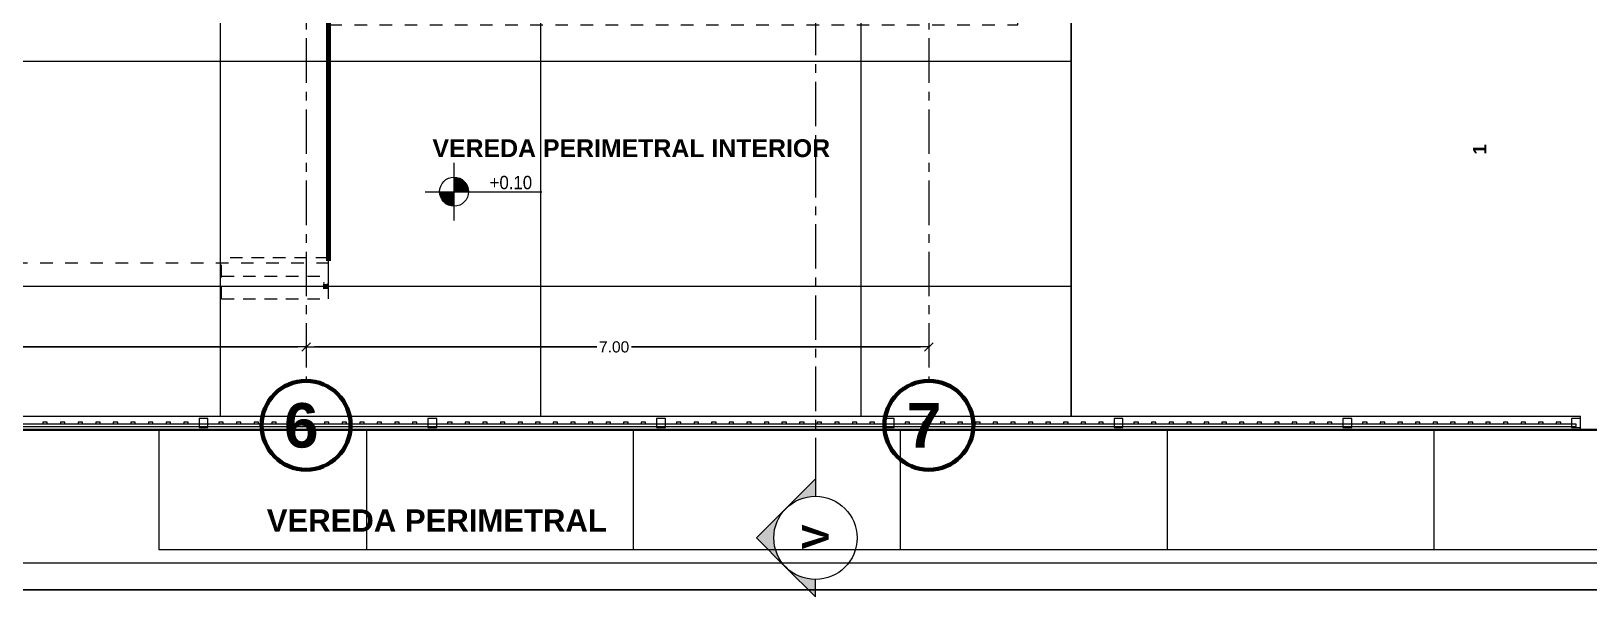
# Model space of a CAD drawing. Header units: inches. Extents: x -38 to 5698, y -33 to 92.
# Drawn here: x 41.23 to 58.74, y -0.38 to 5.98 of the extents above; entities that cross this region are included whole.
import ezdxf

# ---------------------------------------------------------------- set-up
doc = ezdxf.new("R2010")
doc.units = ezdxf.units.IN
doc.header["$MEASUREMENT"] = 0
doc.set_wipeout_variables(frame=1)
doc.header["$PDMODE"] = 1
for name, pattern in [('Línea Oculta', [0.195611, 0.141111, -0.0545]), ('Punto & Raya', [0.65, 0.5, -0.075, 0, -0.075]), ('Rayas', [0.282222, 0.141111, -0.141111]), ('Wipeout_Contour', [1, 0, -1])]:
    doc.linetypes.add(name, pattern=pattern)
for name, color, linetype in [('02 _ ARQ _ ALB _ Cotas Ejes', 7, 'Continuous'), ('02 _ ARQ _ ALB _ Ejes Generales', 7, 'Continuous'), ('08 _ STR _ EXT _ 07 Losa Aligerada', 7, 'Continuous'), ('08 _ STR _ EXT _ 08 Placas Inclinadas', 7, 'Continuous'), ('08 _ STR _ EXT _ 10 Vereda Exterior', 7, 'Continuous'), ('08 _ STR _ EXT _ Cerco Perimetrico', 7, 'Continuous'), ('08 _ STR _ EXT _ Estacionamiento-Pavimento', 7, 'Continuous'), ('08 _ STR _ EXT _ Pista exterior', 7, 'Continuous'), ('Dibujo 2D - General', 7, 'Continuous'), ('Estructura Compleja - Cubiertas', 7, 'Continuous'), ('Interior - Equipamiento', 7, 'Continuous'), ('Marcador - Secciones', 251, 'Continuous'), ('Notas - Textos', 7, 'Continuous')]:
    doc.layers.add(name, color=color, linetype=linetype)
doc.styles.add('Estilo_Generado_1', font='swisseb.ttf')
doc.styles.add('Estilo_Generado_4', font='swisse.ttf')
doc.styles.add('Estilo_Generado_8', font='arialbd.ttf')
doc.dimstyles.new('Estilo_Generado__1', dxfattribs={"dimtxt": 0.125, "dimasz": 0.095, "dimexe": 0.18, "dimexo": 0.3, "dimgap": 0, "dimtad": 0, "dimtih": 1, "dimtoh": 1, "dimzin": 0, "dimdsep": 46, "dimtxsty": 'Estilo_Generado_4', "dimblk": 'ARROWHEAD_6', "dimblk1": 'ARROWHEAD_6', "dimblk2": 'ARROWHEAD_6', "dimcen": 0.09, "dimse1": 1, "dimse2": 1, "dimclrd": 144, "dimclre": 144, "dimclrt": 7, "dimadec": 0, "dimazin": 0, "dimtfac": 1, "dimtdec": 4, "dimtmove": 0, "dimatfit": 3, "dimfxl": 1, "dimtolj": 1, "dimtzin": 0, "dimarcsym": 0})

# ---------------------------------------------------------------- blocks, each defined once
blk = doc.blocks.new('ARROWHEAD_6')
at = {"color": 0, "linetype": 'Continuous', "lineweight": 0}
for p, q in [((0, 0), (-1, 0)), ((-0.5, -0.5), (0.5, 0.5))]:
    blk.add_line(p, q, dxfattribs=at)
blk = doc.blocks.new('*D15')
at = {"layer": '02 _ ARQ _ ALB _ Cotas Ejes', "color": 144, "linetype": 'Continuous', "lineweight": -2, "transparency": 16777216}
for p, q in [((37.415, 2.431), (40.589, 2.431)), ((44.225, 2.431), (40.976, 2.431))]:
    blk.add_line(p, q, dxfattribs=at)
at = {"layer": 'Defpoints', "color": 0, "linetype": 'Continuous', "lineweight": 40, "transparency": 16777216}
for p in [(37.32, 7.45), (44.32, 2.746), (44.32, 2.431)]:
    blk.add_point(p, dxfattribs=at)
at = {"layer": '02 _ ARQ _ ALB _ Cotas Ejes', "color": 144, "linetype": 'Continuous', "lineweight": -2, "transparency": 16777216, "xscale": 0.095, "yscale": 0.095, "zscale": 0.095, "rotation": 180}
blk.add_blockref('ARROWHEAD_6', (37.32, 2.431), dxfattribs=at)
at = {"layer": '02 _ ARQ _ ALB _ Cotas Ejes', "color": 144, "linetype": 'Continuous', "lineweight": -2, "transparency": 16777216, "xscale": 0.095, "yscale": 0.095, "zscale": 0.095}
blk.add_blockref('ARROWHEAD_6', (44.32, 2.431), dxfattribs=at)
at = {"layer": '02 _ ARQ _ ALB _ Cotas Ejes', "color": 7, "linetype": 'Continuous', "lineweight": 13, "transparency": 16777216, "insert": (40.782, 2.431), "char_height": 0.125, "attachment_point": 5, "style": 'Estilo_Generado_4'}
blk.add_mtext('\\A1;7.00', dxfattribs=at)
blk = doc.blocks.new('*D16')
at = {"layer": '02 _ ARQ _ ALB _ Cotas Ejes', "color": 144, "linetype": 'Continuous', "lineweight": -2, "transparency": 16777216}
for p, q in [((44.415, 2.431), (47.589, 2.431)), ((51.225, 2.431), (47.976, 2.431))]:
    blk.add_line(p, q, dxfattribs=at)
at = {"layer": 'Defpoints', "color": 0, "linetype": 'Continuous', "lineweight": 40, "transparency": 16777216}
for p in [(51.32, 7.45), (44.32, 2.746), (51.32, 2.431)]:
    blk.add_point(p, dxfattribs=at)
at = {"layer": '02 _ ARQ _ ALB _ Cotas Ejes', "color": 144, "linetype": 'Continuous', "lineweight": -2, "transparency": 16777216, "xscale": 0.095, "yscale": 0.095, "zscale": 0.095, "rotation": 180}
blk.add_blockref('ARROWHEAD_6', (44.32, 2.431), dxfattribs=at)
at = {"layer": '02 _ ARQ _ ALB _ Cotas Ejes', "color": 144, "linetype": 'Continuous', "lineweight": -2, "transparency": 16777216, "xscale": 0.095, "yscale": 0.095, "zscale": 0.095}
blk.add_blockref('ARROWHEAD_6', (51.32, 2.431), dxfattribs=at)
at = {"layer": '02 _ ARQ _ ALB _ Cotas Ejes', "color": 7, "linetype": 'Continuous', "lineweight": 13, "transparency": 16777216, "insert": (47.782, 2.431), "char_height": 0.125, "attachment_point": 5, "style": 'Estilo_Generado_4'}
blk.add_mtext('\\A1;7.00', dxfattribs=at)

msp = doc.modelspace()

# ---------------------------------------------------------------- hatches: boundary and pattern name
at = {"linetype": 'Continuous', "lineweight": 13, "true_color": 0x636466}
for points in [[(45.983, 4.176), (46.146, 4.176), (46.133, 4.238), (46.098, 4.291), (46.045, 4.326), (45.983, 4.338)], [(45.983, 4.176), (45.821, 4.176), (45.833, 4.114), (45.868, 4.061), (45.921, 4.026), (45.983, 4.013)]]:
    msp.add_hatch(color=251, dxfattribs=at).paths.add_polyline_path(points)
at = {"layer": '08 _ STR _ EXT _ 10 Vereda Exterior', "linetype": 'Continuous', "lineweight": 13}
h = msp.add_hatch(dxfattribs=at)
h.set_pattern_fill('RETÍCULA_100X100_0002', color=251, style=0, pattern_type=2)
h.set_pattern_definition([(360, (3.7574, 18.3027), (0, 2.53199), []), (90, (3.7574, 18.3027), (-3.6, 0), [])])
h.paths.add_polyline_path([(2.17, 3.621), (4.291, 1.5), (9.32, 1.5), (9.32, 6.5), (40.52, 6.5), (40.52, 1.5), (52.92, 1.5), (52.92, 19.086), (51.57, 19.086), (51.57, 7.2), (9.07, 7.2), (9.07, 7.85), (6.52, 7.85, -0.414214), (6.27, 8.1), (6.27, 8.85, -0.414213), (6.52, 9.1), (9.07, 9.1), (9.07, 12), (6.52, 12, -0.414214), (6.27, 12.25), (6.27, 13, -0.414213), (6.52, 13.25), (9.07, 13.25), (9.07, 16.15), (6.52, 16.15, -0.414214), (6.27, 16.4), (6.27, 17.15, -0.414213), (6.52, 17.4), (8.77, 17.4), (8.771, 21.05), (2.17, 21.05)])
at = {"layer": 'Marcador - Secciones', "linetype": 'Continuous', "lineweight": 13}
msp.add_hatch(color=7, dxfattribs=at).paths.add_polyline_path([(50.045, -0.378), (50.045, -0.184, -0.198912), (49.714, -0.047)])

# ---------------------------------------------------------------- linework, layer by layer
at = {"color": 251, "linetype": 'Continuous', "lineweight": 13, "true_color": 0x636466}
for p, q in [((45.983, 3.851), (45.983, 4.501)), ((45.658, 4.176), (46.97, 4.176))]:
    msp.add_line(p, q, dxfattribs=at)
msp.add_circle((45.983, 4.176), 0.163, dxfattribs=at)
at = {"layer": '02 _ ARQ _ ALB _ Ejes Generales', "color": 251, "linetype": 'Punto & Raya', "lineweight": 13}
for p, q in [((44.32, 45.9), (44.32, 2.05)), ((51.32, 45.9), (51.32, 2.05))]:
    msp.add_line(p, q, dxfattribs=at)
at = {"layer": '02 _ ARQ _ ALB _ Ejes Generales', "color": 7, "linetype": 'Punto & Raya', "lineweight": 13}
for p in [(44.32, 3.05), (44.32, 3.05), (51.32, 3.05), (51.32, 3.05)]:
    msp.add_point(p, dxfattribs=at)
at = {"layer": '08 _ STR _ EXT _ 07 Losa Aligerada', "color": 254, "linetype": 'Rayas', "lineweight": 18, "flags": 128}
msp.add_lwpolyline([(8.17, 27.939), (7.67, 27.939), (7.67, 5.8), (25.235, 5.8), (25.235, 7.2), (30.431, 7.2), (30.431, 6), (37.07, 6), (37.07, 3.375), (44.57, 3.375), (44.57, 6.05), (52.32, 6.05), (52.32, 15), (51.57, 15), (51.57, 18.1), (51.57, 18.1), (51.57, 20.35), (46.67, 20.35), (46.67, 22.35), (46.67, 22.6), (46.67, 24.5), (46.67, 24.75), (46.67, 26.75), (51.57, 26.75), (51.57, 29.7), (51.57, 29.7), (51.57, 35.2), (52.52, 35.2), (52.52, 41.1), (38.955, 41.1), (38.955, 40.8), (34.048, 40.8), (34.048, 40.5), (23.37, 40.5), (23.37, 43.874), (16.27, 43.874), (16.27, 39.9), (11.12, 39.9), (11.12, 40.95), (8.02, 40.95), (8.02, 37.7), (9.07, 37.7), (9.07, 33.9), (8.17, 33.9)], close=True, dxfattribs=at)
at = {"layer": '08 _ STR _ EXT _ 08 Placas Inclinadas', "color": 251, "linetype": 'Línea Oculta', "lineweight": 13}
msp.add_line((43.37, 3.225), (44.57, 3.225), dxfattribs=at)
at = {"layer": '08 _ STR _ EXT _ 08 Placas Inclinadas', "color": 7, "linetype": 'Continuous', "lineweight": 80, "flags": 128}
msp.add_lwpolyline([(44.57, 3.4), (44.57, 6.9)], dxfattribs=at)
at = {"layer": '08 _ STR _ EXT _ 08 Placas Inclinadas', "color": 251, "linetype": 'Línea Oculta', "lineweight": 13, "flags": 128}
for points in [[(44.57, 3.432), (43.37, 3.432)], [(43.37, 2.971), (43.37, 3.432)]]:
    msp.add_lwpolyline(points, dxfattribs=at)
at = {"layer": '08 _ STR _ EXT _ 10 Vereda Exterior', "color": 7, "linetype": 'Continuous', "lineweight": 13}
for p, q in [((70.72, 0), (0, 0)), ((70.72, -0.3), (0, -0.3))]:
    msp.add_line(p, q, dxfattribs=at)
at = {"layer": '08 _ STR _ EXT _ 10 Vereda Exterior', "color": 7, "linetype": 'Continuous', "lineweight": 18, "flags": 128}
msp.add_lwpolyline([(40.52, 1.5), (52.92, 1.5), (52.92, 19.086), (51.57, 19.086), (51.57, 7.2), (9.07, 7.2)], dxfattribs=at)
at = {"layer": '08 _ STR _ EXT _ Pista exterior', "color": 7, "linetype": 'Continuous', "lineweight": 13, "flags": 128}
msp.add_lwpolyline([(0, -0.3), (70.72, -0.3)], dxfattribs=at)
at = {"layer": 'Marcador - Secciones', "color": 7, "linetype": 'Continuous', "lineweight": 13, "flags": 128}
msp.add_lwpolyline([(49.714, -0.047), (50.045, -0.378), (50.045, -0.184, -0.198912)], format="xyb", dxfattribs=at)

# ---------------------------------------------------------------- texts
at = {"color": 251, "lineweight": 13, "true_color": 0x636466, "insert": (46.383, 4.202), "char_height": 0.15, "attachment_point": 7, "style": 'Estilo_Generado_4'}
msp.add_mtext('\\A1;{\\W0.900000x;\\pql;\\fSwis721 Ex BT|b0|i0|c0|p34;+0.10}', dxfattribs=at)
at = {"layer": 'Interior - Equipamiento', "color": 175, "lineweight": 13, "insert": (57.511, 4.593), "char_height": 0.15, "attachment_point": 4, "rotation": 90, "style": 'Estilo_Generado_8'}
msp.add_mtext('\\A1;{\\pql;\\fArial|b1|i0|c0|p34;1}', dxfattribs=at)
at = {"layer": 'Notas - Textos', "color": 251, "linetype": 'Continuous', "lineweight": 13, "insert": (47.975, 4.765), "char_height": 0.2, "attachment_point": 2, "style": 'Estilo_Generado_1'}
msp.add_mtext('\\A1;{\\pqc;\\fSwis721 Ex BT|b1|i0|c0|p34;VEREDA PERIMETRAL\\fSwis721 Ex BT|b1|i0|c0|p34; INTERIOR}', dxfattribs=at)

# ---------------------------------------------------------------- dimensions: what is measured, and where the dimension line sits
at = {"layer": '02 _ ARQ _ ALB _ Cotas Ejes', "color": 144, "linetype": 'Continuous', "lineweight": 13}
dim = msp.add_linear_dim(base=(44.32, 2.431), p1=(37.32, 7.45), p2=(44.32, 2.746), dimstyle='Estilo_Generado__1', dxfattribs=at)
dim.commit()
dim.dimension.update_dxf_attribs({"geometry": '*D15', "text_midpoint": (40.782, 2.431), "dimtype": 160})

# ---------------------------------------------------------------- next in the draw order: wipeouts: each hides what was drawn before it
at = {"color": 254, "linetype": 'Wipeout_Contour', "lineweight": 0, "ltscale": 226.824104}
msp.add_wipeout([(42.67, 0.15), (70.72, 0.15), (70.72, 1.5), (42.67, 1.5)], dxfattribs=at).dxf.layer = 'Estructura Compleja - Cubiertas'

# ---------------------------------------------------------------- next in the draw order: hatches: boundary and pattern name
at = {"layer": 'Estructura Compleja - Cubiertas', "linetype": 'Continuous', "lineweight": 13}
h = msp.add_hatch(dxfattribs=at)
h.set_pattern_fill('CEMENTO_PULIDO_1_50X3_00_69', color=252, style=0, pattern_type=2)
h.set_pattern_definition([(0, (0, 0), (0, 1.5), []), (90, (0, 0), (-3, 0), [])])
h.paths.add_polyline_path([(42.67, 0.15), (70.72, 0.15), (70.72, 1.5), (42.67, 1.5)])
at = {"layer": 'Marcador - Secciones', "linetype": 'Continuous', "lineweight": 13}
for points in [[(50.045, 0.947), (49.714, 0.616, -0.198912), (50.045, 0.753)], [(49.714, -0.047, -0.414214), (49.714, 0.616), (49.383, 0.285)]]:
    msp.add_hatch(color=7, dxfattribs=at).paths.add_polyline_path(points)

# ---------------------------------------------------------------- next in the draw order: linework, layer by layer
at = {"layer": '08 _ STR _ EXT _ Cerco Perimetrico', "color": 7, "linetype": 'Continuous', "lineweight": 13, "flags": 128}
msp.add_lwpolyline([(40.52, 1.5), (58.645, 1.5)], dxfattribs=at)
at = {"layer": '08 _ STR _ EXT _ Estacionamiento-Pavimento', "color": 7, "linetype": 'Continuous', "lineweight": 18, "flags": 128}
msp.add_lwpolyline([(9.07, 40.85), (52.92, 40.85), (52.92, 1.5), (69.77, 1.5), (69.77, 46.784), (56.22, 46.937), (56.22, 50.85), (9.07, 50.85)], close=True, dxfattribs=at)
at = {"layer": 'Estructura Compleja - Cubiertas', "color": 252, "linetype": 'Continuous', "lineweight": 13, "flags": 128}
for points in [[(42.67, 1.5), (70.72, 1.5)], [(42.67, 0.15), (42.67, 1.5)], [(70.72, 0.15), (42.67, 0.15)]]:
    msp.add_lwpolyline(points, dxfattribs=at)
at = {"layer": 'Marcador - Secciones', "color": 7, "linetype": 'Continuous', "lineweight": 13, "flags": 128}
msp.add_lwpolyline([(49.714, 0.616), (50.045, 0.947), (50.045, 0.753, 0.198912)], format="xyb", dxfattribs=at)
msp.add_lwpolyline([(49.714, 0.616), (49.383, 0.285), (49.714, -0.047)], dxfattribs=at)
at = {"layer": 'Marcador - Secciones', "color": 7, "linetype": 'Continuous', "lineweight": 13}
msp.add_circle((50.045, 0.285), 0.468, dxfattribs=at)

# ---------------------------------------------------------------- next in the draw order: texts
at = {"layer": 'Marcador - Secciones', "color": 5, "lineweight": 25, "insert": (50.195, 0.436), "char_height": 0.3, "attachment_point": 9, "rotation": 90, "style": 'Estilo_Generado_1'}
msp.add_mtext('\\A1;{\\pqr;\\pt0;\\fSwis721 Ex BT|b1|i0|c0|p34;V}', dxfattribs=at)
at = {"layer": 'Notas - Textos', "color": 251, "linetype": 'Continuous', "lineweight": 13, "insert": (45.789, 0.605), "char_height": 0.25, "attachment_point": 2, "style": 'Estilo_Generado_1'}
msp.add_mtext('\\A1;{\\pqc;\\fSwis721 Ex BT|b1|i0|c0|p34;VEREDA\\fSwis721 Ex BT|b1|i0|c0|p34; PERIMETRAL}', dxfattribs=at)

# ---------------------------------------------------------------- next in the draw order: wipeouts: each hides what was drawn before it
at = {"color": 254, "linetype": 'Wipeout_Contour', "lineweight": 0, "ltscale": 133.507885}
msp.add_wipeout([(44.57, 3.11), (44.51, 3.11), (44.57, 2.971)], dxfattribs=at).dxf.layer = '08 _ STR _ EXT _ 08 Placas Inclinadas'
at = {"color": 254, "linetype": 'Wipeout_Contour', "lineweight": 0, "ltscale": 198.731443}
msp.add_wipeout([(40.67, 1.5), (58.645, 1.5), (58.645, 1.65), (40.67, 1.65)], dxfattribs=at).dxf.layer = '08 _ STR _ EXT _ Cerco Perimetrico'

# ---------------------------------------------------------------- next in the draw order: hatches: boundary and pattern name
at = {"layer": '08 _ STR _ EXT _ 08 Placas Inclinadas', "linetype": 'Continuous', "lineweight": 9}
h = msp.add_hatch(dxfattribs=at)
h.set_pattern_fill('HORMIGÓN_EN_MASA_0002', style=0, pattern_type=2)
h.set_pattern_definition([(0, (0, 0), (0, 0.3897114), [0.024375, -0.200625]), (0, (0.1125, 0.19486), (0, 0.3897114), [0.024375, -0.200625]), (60, (0, 0), (-0.3375, 0.1948557), [0.024375, -0.200625]), (60, (0.225, 0), (-0.3375, 0.1948557), [0.024375, -0.200625]), (120, (0.02437, 0), (0.3375, 0.1948557), [0.024375, -0.200625]), (120, (0.24938, 0), (0.3375, 0.1948557), [0.024375, -0.200625]), (0, (0, 0.0375), (0, 0.075), [0, -0.075, 0, -0.1125]), (45, (0.0375, 0.0375), (-0.05303301, 0.05303301), [0, -0.05625, 0, -0.09375])])
h.paths.add_polyline_path([(44.481, 3.177), (44.51, 3.11), (44.57, 3.11), (44.57, 3.177)])

# ---------------------------------------------------------------- next in the draw order: linework, layer by layer
at = {"layer": '02 _ ARQ _ ALB _ Ejes Generales', "color": 7, "linetype": 'Continuous', "lineweight": 60}
for centre in [(44.32, 1.55), (51.32, 1.55)]:
    msp.add_circle(centre, 0.5, dxfattribs=at)
at = {"layer": '08 _ STR _ EXT _ 08 Placas Inclinadas', "color": 7, "linetype": 'Continuous', "lineweight": 80}
msp.add_line((44.51, 3.11), (44.57, 3.11), dxfattribs=at)
at = {"layer": '08 _ STR _ EXT _ 08 Placas Inclinadas', "color": 251, "linetype": 'Línea Oculta', "lineweight": 13, "flags": 128}
for points in [[(44.57, 2.971), (44.57, 3.432)], [(43.37, 2.971), (44.57, 2.971)]]:
    msp.add_lwpolyline(points, dxfattribs=at)
at = {"layer": '08 _ STR _ EXT _ 08 Placas Inclinadas', "color": 7, "linetype": 'Continuous', "lineweight": 13, "flags": 128}
msp.add_lwpolyline([(44.57, 2.971), (44.57, 3.4)], dxfattribs=at)
at = {"layer": '08 _ STR _ EXT _ Cerco Perimetrico', "color": 167, "linetype": 'Continuous', "lineweight": 18}
for p, q in [((40.594, 1.537), (58.595, 1.537)), ((58.595, 1.562), (40.596, 1.562)), ((58.595, 1.537), (58.595, 1.562))]:
    msp.add_line(p, q, dxfattribs=at)
at = {"layer": '08 _ STR _ EXT _ Cerco Perimetrico', "color": 7, "linetype": 'Continuous', "lineweight": 13, "flags": 128}
for points in [[(58.645, 1.65), (40.67, 1.65)], [(58.645, 1.5), (58.645, 1.65)]]:
    msp.add_lwpolyline(points, dxfattribs=at)
at = {"layer": '08 _ STR _ EXT _ Cerco Perimetrico', "color": 167, "linetype": 'Continuous', "lineweight": 18, "flags": 128}
for points in [[(41.411, 1.562), (41.411, 1.587), (41.361, 1.587), (41.361, 1.562)], [(41.609, 1.562), (41.609, 1.587), (41.559, 1.587), (41.559, 1.562)], [(41.807, 1.562), (41.807, 1.587), (41.757, 1.587), (41.757, 1.562)], [(42.005, 1.562), (42.005, 1.587), (41.955, 1.587), (41.955, 1.562)], [(42.202, 1.562), (42.202, 1.587), (42.152, 1.587), (42.152, 1.562)], [(42.4, 1.562), (42.4, 1.587), (42.35, 1.587), (42.35, 1.562)], [(42.598, 1.562), (42.598, 1.587), (42.548, 1.587), (42.548, 1.562)], [(42.796, 1.562), (42.796, 1.587), (42.746, 1.587), (42.746, 1.562)], [(42.994, 1.562), (42.994, 1.587), (42.944, 1.587), (42.944, 1.562)], [(43.389, 1.562), (43.389, 1.587), (43.339, 1.587), (43.339, 1.562)], [(43.587, 1.562), (43.587, 1.587), (43.537, 1.587), (43.537, 1.562)], [(43.785, 1.562), (43.785, 1.587), (43.735, 1.587), (43.735, 1.562)], [(43.983, 1.562), (43.983, 1.587), (43.933, 1.587), (43.933, 1.562)], [(44.18, 1.562), (44.18, 1.587), (44.13, 1.587), (44.13, 1.562)], [(44.378, 1.562), (44.378, 1.587), (44.328, 1.587), (44.328, 1.562)], [(44.576, 1.562), (44.576, 1.587), (44.526, 1.587), (44.526, 1.562)], [(44.774, 1.562), (44.774, 1.587), (44.724, 1.587), (44.724, 1.562)], [(44.972, 1.562), (44.972, 1.587), (44.922, 1.587), (44.922, 1.562)], [(45.169, 1.562), (45.169, 1.587), (45.119, 1.587), (45.119, 1.562)], [(45.367, 1.562), (45.367, 1.587), (45.317, 1.587), (45.317, 1.562)], [(45.565, 1.562), (45.565, 1.587), (45.515, 1.587), (45.515, 1.562)], [(45.961, 1.562), (45.961, 1.587), (45.911, 1.587), (45.911, 1.562)], [(46.158, 1.562), (46.158, 1.587), (46.108, 1.587), (46.108, 1.562)], [(46.356, 1.562), (46.356, 1.587), (46.306, 1.587), (46.306, 1.562)], [(46.554, 1.562), (46.554, 1.587), (46.504, 1.587), (46.504, 1.562)], [(46.752, 1.562), (46.752, 1.587), (46.702, 1.587), (46.702, 1.562)], [(46.95, 1.562), (46.95, 1.587), (46.9, 1.587), (46.9, 1.562)], [(47.147, 1.562), (47.147, 1.587), (47.097, 1.587), (47.097, 1.562)], [(47.345, 1.562), (47.345, 1.587), (47.295, 1.587), (47.295, 1.562)], [(47.543, 1.562), (47.543, 1.587), (47.493, 1.587), (47.493, 1.562)], [(47.741, 1.562), (47.741, 1.587), (47.691, 1.587), (47.691, 1.562)], [(47.939, 1.562), (47.939, 1.587), (47.889, 1.587), (47.889, 1.562)], [(48.136, 1.562), (48.136, 1.587), (48.086, 1.587), (48.086, 1.562)], [(48.532, 1.562), (48.532, 1.587), (48.482, 1.587), (48.482, 1.562)], [(48.73, 1.562), (48.73, 1.587), (48.68, 1.587), (48.68, 1.562)], [(48.928, 1.562), (48.928, 1.587), (48.878, 1.587), (48.878, 1.562)], [(49.125, 1.562), (49.125, 1.587), (49.075, 1.587), (49.075, 1.562)], [(49.323, 1.562), (49.323, 1.587), (49.273, 1.587), (49.273, 1.562)], [(49.521, 1.562), (49.521, 1.587), (49.471, 1.587), (49.471, 1.562)], [(49.719, 1.562), (49.719, 1.587), (49.669, 1.587), (49.669, 1.562)], [(49.917, 1.562), (49.917, 1.587), (49.867, 1.587), (49.867, 1.562)], [(50.114, 1.562), (50.114, 1.587), (50.064, 1.587), (50.064, 1.562)], [(50.312, 1.562), (50.312, 1.587), (50.262, 1.587), (50.262, 1.562)], [(50.51, 1.562), (50.51, 1.587), (50.46, 1.587), (50.46, 1.562)], [(50.708, 1.562), (50.708, 1.587), (50.658, 1.587), (50.658, 1.562)], [(51.103, 1.562), (51.103, 1.587), (51.053, 1.587), (51.053, 1.562)], [(51.301, 1.562), (51.301, 1.587), (51.251, 1.587), (51.251, 1.562)], [(51.499, 1.562), (51.499, 1.587), (51.449, 1.587), (51.449, 1.562)], [(51.697, 1.562), (51.697, 1.587), (51.647, 1.587), (51.647, 1.562)], [(51.895, 1.562), (51.895, 1.587), (51.845, 1.587), (51.845, 1.562)], [(52.092, 1.562), (52.092, 1.587), (52.042, 1.587), (52.042, 1.562)], [(52.29, 1.562), (52.29, 1.587), (52.24, 1.587), (52.24, 1.562)], [(52.488, 1.562), (52.488, 1.587), (52.438, 1.587), (52.438, 1.562)], [(52.686, 1.562), (52.686, 1.587), (52.636, 1.587), (52.636, 1.562)], [(52.884, 1.562), (52.884, 1.587), (52.834, 1.587), (52.834, 1.562)], [(53.081, 1.562), (53.081, 1.587), (53.031, 1.587), (53.031, 1.562)], [(53.279, 1.562), (53.279, 1.587), (53.229, 1.587), (53.229, 1.562)], [(53.675, 1.562), (53.675, 1.587), (53.625, 1.587), (53.625, 1.562)], [(53.873, 1.562), (53.873, 1.587), (53.823, 1.587), (53.823, 1.562)], [(54.07, 1.562), (54.07, 1.587), (54.02, 1.587), (54.02, 1.562)], [(54.268, 1.562), (54.268, 1.587), (54.218, 1.587), (54.218, 1.562)], [(54.466, 1.562), (54.466, 1.587), (54.416, 1.587), (54.416, 1.562)], [(54.664, 1.562), (54.664, 1.587), (54.614, 1.587), (54.614, 1.562)], [(54.862, 1.562), (54.862, 1.587), (54.812, 1.587), (54.812, 1.562)], [(55.059, 1.562), (55.059, 1.587), (55.009, 1.587), (55.009, 1.562)], [(55.257, 1.562), (55.257, 1.587), (55.207, 1.587), (55.207, 1.562)], [(55.455, 1.562), (55.455, 1.587), (55.405, 1.587), (55.405, 1.562)], [(55.653, 1.562), (55.653, 1.587), (55.603, 1.587), (55.603, 1.562)], [(55.851, 1.562), (55.851, 1.587), (55.801, 1.587), (55.801, 1.562)], [(56.246, 1.562), (56.246, 1.587), (56.196, 1.587), (56.196, 1.562)], [(56.444, 1.562), (56.444, 1.587), (56.394, 1.587), (56.394, 1.562)], [(56.642, 1.562), (56.642, 1.587), (56.592, 1.587), (56.592, 1.562)], [(56.84, 1.562), (56.84, 1.587), (56.79, 1.587), (56.79, 1.562)], [(57.037, 1.562), (57.037, 1.587), (56.987, 1.587), (56.987, 1.562)], [(57.235, 1.562), (57.235, 1.587), (57.185, 1.587), (57.185, 1.562)], [(57.433, 1.562), (57.433, 1.587), (57.383, 1.587), (57.383, 1.562)], [(57.631, 1.562), (57.631, 1.587), (57.581, 1.587), (57.581, 1.562)], [(57.829, 1.562), (57.829, 1.587), (57.779, 1.587), (57.779, 1.562)], [(58.026, 1.562), (58.026, 1.587), (57.976, 1.587), (57.976, 1.562)], [(58.224, 1.562), (58.224, 1.587), (58.174, 1.587), (58.174, 1.562)], [(58.422, 1.562), (58.422, 1.587), (58.372, 1.587), (58.372, 1.562)]]:
    msp.add_lwpolyline(points, dxfattribs=at)
for points in [[(43.116, 1.625), (43.116, 1.525), (43.216, 1.525), (43.216, 1.625)], [(45.688, 1.625), (45.688, 1.525), (45.788, 1.525), (45.788, 1.625)], [(48.259, 1.625), (48.259, 1.525), (48.359, 1.525), (48.359, 1.625)], [(50.831, 1.625), (50.831, 1.525), (50.931, 1.525), (50.931, 1.625)], [(53.402, 1.625), (53.402, 1.525), (53.502, 1.525), (53.502, 1.625)], [(55.973, 1.625), (55.973, 1.525), (56.073, 1.525), (56.073, 1.625)], [(58.545, 1.625), (58.545, 1.525), (58.645, 1.525), (58.645, 1.625)]]:
    msp.add_lwpolyline(points, close=True, dxfattribs=at)
at = {"layer": 'Dibujo 2D - General', "color": 1, "linetype": 'Continuous', "lineweight": 35}
msp.add_lwpolyline([(2.766, 71.615), (2.17, 1.5), (70.458, 1.5), (71.312, 70.818)], close=True, dxfattribs=at)
at = {"layer": 'Marcador - Secciones', "color": 251, "linetype": 'Punto & Raya', "lineweight": 13}
msp.add_line((50.045, 46.211), (50.045, 0.947), dxfattribs=at)

# ---------------------------------------------------------------- next in the draw order: texts
at = {"layer": '02 _ ARQ _ ALB _ Ejes Generales', "color": 7, "lineweight": 30, "char_height": 0.5, "attachment_point": 1, "style": 'Estilo_Generado_1'}
for s, insert in [('\\A1;{\\pql;\\pt0;\\fSwis721 Ex BT|b1|i0|c0|p34;6}', (44.071, 1.8)), ('\\A1;{\\pql;\\pt0;\\fSwis721 Ex BT|b1|i0|c0|p34;7}', (51.071, 1.8))]:
    msp.add_mtext(s, dxfattribs=dict(at, insert=insert))

# ---------------------------------------------------------------- next in the draw order: dimensions: what is measured, and where the dimension line sits
at = {"layer": '02 _ ARQ _ ALB _ Cotas Ejes', "color": 144, "linetype": 'Continuous', "lineweight": 13}
dim = msp.add_linear_dim(base=(51.32, 2.431), p1=(44.32, 2.746), p2=(51.32, 7.45), dimstyle='Estilo_Generado__1', dxfattribs=at)
dim.commit()
dim.dimension.update_dxf_attribs({"geometry": '*D16', "text_midpoint": (47.782, 2.431), "dimtype": 160})

doc.saveas('drawing.dxf')
